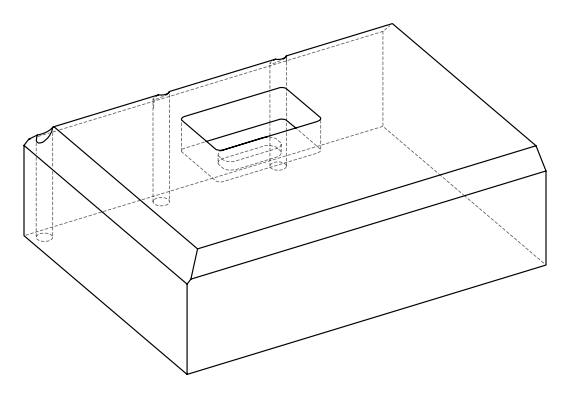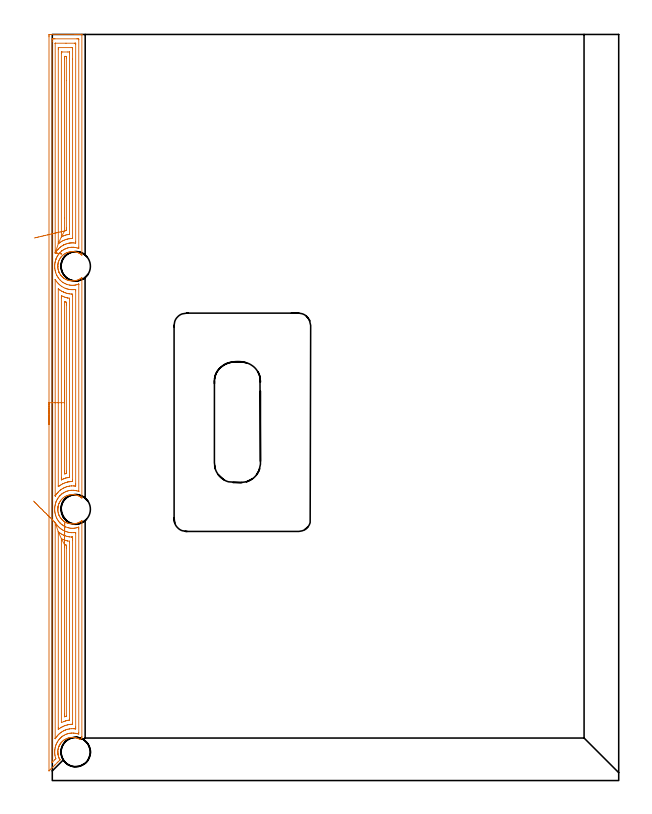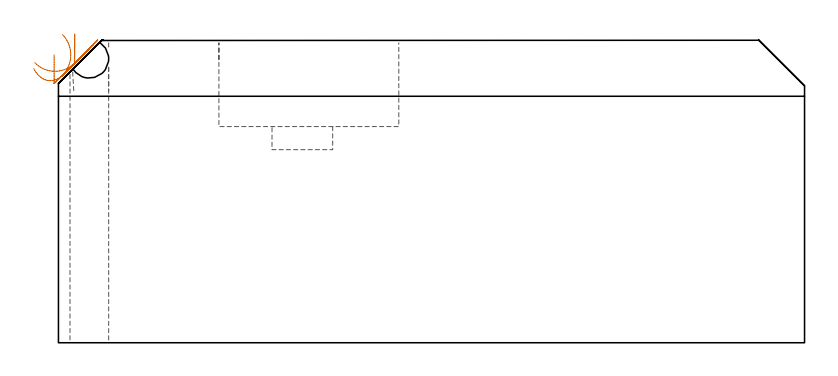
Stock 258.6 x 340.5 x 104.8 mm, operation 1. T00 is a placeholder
(PLAN: 17 operations, 12 tool changes, 69.8 min)
(1 AREA_MILL | FG_CHAMFER_SURFACE | UGT0205_001 | 15.53 min | 38199 mm3)
(2 AREA_MILL_1 | FG_CHAMFER_SURFACE_1 | UGT0205_001 | 13.99 min | 47117 mm3)
(3 AREA_MILL_2 | FG_CHAMFER_SURFACE_2 | UGT0205_001 | 16.08 min | 40754 mm3)
(4 MILL_RECTANGULAR_POCKET | POCKET_RECTANGULAR_STRAIGHT | NXT0201_013 | Follow Part, ap 2.5, ae 75% | 20.2 min | 184763 mm3)
(5 MILL_RECTANGULAR_POCKET_1 | POCKET_RECTANGULAR_STRAIGHT_1 | UGT0201_133 | Follow Part, ap 3.75, ae 75% | 0.86 min | 8690 mm3)
(6 SPOT_DRILL | STEP1HOLE | NXT0321_9005460120000 | 0.03 min | 0 mm3)
(7 SPOT_DRILL_1 | STEP1HOLE_1 | NXT0321_9005460120000 | 0.03 min | 0 mm3)
(8 SPOT_DRILL_2 | STEP1HOLE_2 | NXT0321_9005460120000 | 0.03 min | 0 mm3)
(9 DRILL_BLIND_HOLE_INTO_CENTER | STEP1HOLE | NXT0301_059 | 0.06 min | 361 mm3)
(10 GUN_DRILL_THROUGH_HOLE | STEP1HOLE | UGT0307_005 | 0.51 min | 4933 mm3)
(11 DRILL_TO_ENLARGE_THROUGH_HOLE | STEP1HOLE | UGT0301_268 | 0.45 min | 8422 mm3)
(12 DRILL_BLIND_HOLE_INTO_CENTER_1 | STEP1HOLE_1 | NXT0301_059 | 0.06 min | 461 mm3)
(13 GUN_DRILL_THROUGH_HOLE_1 | STEP1HOLE_1 | UGT0307_005 | 0.51 min | 5000 mm3)
(14 DRILL_TO_ENLARGE_THROUGH_HOLE_1 | STEP1HOLE_1 | UGT0301_268 | 0.45 min | 8662 mm3)
(15 DRILL_BLIND_HOLE_INTO_CENTER_2 | STEP1HOLE_2 | NXT0301_059 | 0.06 min | 480 mm3)
(16 GUN_DRILL_THROUGH_HOLE_2 | STEP1HOLE_2 | UGT0307_005 | 0.51 min | 4995 mm3)
(17 DRILL_TO_ENLARGE_THROUGH_HOLE_2 | STEP1HOLE_2 | UGT0301_268 | 0.45 min | 8634 mm3)
(TOOL UGT0205_001 | Chamfer Mill 20 x 3 x 45 deg. | D20 FL50 Z2)
(TOOL NXT0201_013 | ENDMILL 10mm | D10 FL30 Z4)
(TOOL UGT0201_133 | Carbide End Mill 15.0 | D15 FL30 Z4)
(TOOL NXT0321_9005460120000 | NC Spot Drill, 142deg, 12mm, Carbide, Uncoated | D12 PA142 FL30 Z2)
(TOOL NXT0301_059 | Carbide Drill 8.8mm [860.1-0880-026A1-MM 2214] | D8.8 PA140 FL47 Z2)
(TOOL UGT0307_005 | Gun Drill 8.3 mm | D8.3 PA130 FL24 Z1)
(TOOL UGT0301_268 | Twist Drill 13.4 mm | D13.4 PA118 FL108 Z2)
(OP 1 AREA_MILL)
G17 G21 G94 G90
T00 M6
G54
G17 G0 G90 X-1.5 Y162.45 S1061 M3
G43 Z114.8 H0
Z99.8
G94 G1 Y162.488 Z98.928 F250.
Y162.602 Z98.064
Y162.791 Z97.212
Y163.053 Z96.38
Y163.387 Z95.574
Y163.79 Z94.8
Y164.258 Z94.064
Y164.79 Z93.372
Y165.379 Z92.729
Y166.022 Z92.14
Y166.714 Z91.608
Y167.45 Z91.14
Y168.224 Z90.737
Y169.03 Z90.403
Y169.862 Z90.141
Y170.714 Z89.952
Y171.578 Z89.838
Y172.45 Z89.8
Y339.449
X-1.499 Y339.887 Z89.801
X-1.495 Y340.337 Z89.803
X-1.492 Y340.49 Z89.806
X-1.051 Y340.495 Z90.247
X-0.445 Y340.5 Z90.852
X10.407 Z101.701
X10.959 Z102.256
X11.288 Z102.584
X11.84 Z103.137
X12.169 Z103.464
X13.165 Z104.464
X13.497 Y340.494 Z104.787
Y340.493 Z104.788
X13.5 Y340.333 Z104.8
X13.501 Y239.844 Z104.799
X13.498 Y239.84 Z104.797
X13.458 Y239.871 Z104.758
X13.27 Y240.021 Z104.57
X13.095 Y240.148 Z104.395
X12.761 Y240.368 Z104.061
X12.444 Y240.554 Z103.744
X12.122 Y240.726 Z103.422
X11.884 Y240.832 Z103.184
X11.448 Y241.001 Z102.748
X11.007 Y241.143 Z102.307
X10.57 Y241.249 Z101.87
X10.13 Y241.326 Z101.43
X9.692 Y241.373 Z100.992
X9.254 Y241.391 Z100.554
X8.815 Y241.381 Z100.115
X8.377 Y241.34 Z99.677
X7.937 Y241.27 Z99.237
X7.5 Y241.171 Z98.8
X7.059 Y241.039 Z98.359
X6.623 Y240.876 Z97.923
X6.279 Y240.726 Z97.579
X5.746 Y240.431 Z97.046
X5.316 Y240.146 Z96.616
X4.87 Y239.811 Z96.17
X4.431 Y239.389 Z95.73
X4.017 Y238.941 Z95.316
X3.994 Y238.912 Z95.292
X3.687 Y238.487 Z94.984
X3.409 Y238.049 Z94.706
X3.116 Y237.5 Z94.416
X2.975 Y237.156 Z94.27
X2.822 Y236.712 Z94.116
X2.769 Y236.529 Z94.068
X2.757 Y236.487 Z94.056
X2.705 Y236.299 Z94.003
X2.695 Y236.264 Z93.994
X2.669 Y236.139 Z93.968
X2.603 Y235.819 Z93.902
X2.547 Y235.406 Z93.846
X2.542 Y235.371 Z93.841
X2.539 Y235.318 Z93.838
X2.524 Y235.061 Z93.817
X2.514 Y234.925 Z93.809
X2.515 Y234.65 Z93.805
Y234.601 Z93.807
Y234.597
X2.517 Y234.513 Z93.805
Y234.479 Z93.806
X2.534 Y234.164 Z93.832
X2.542 Y234.032 Z93.841
X2.603 Y233.586 Z93.9
X2.647 Y233.37 Z93.946
X2.695 Y233.138 Z93.994
X2.817 Y232.694 Z94.115
X2.963 Y232.281 Z94.258
X3.033 Y232.102 Z94.333
X3.062 Y232.029 Z94.362
X3.117 Y231.895 Z94.415
X3.148 Y231.834 Z94.445
X3.164 Y231.801 Z94.461
X3.411 Y231.35 Z94.709
X3.65 Y230.96 Z94.949
X3.681 Y230.909 Z94.98
X3.833 Y230.697 Z95.132
X3.994 Y230.493 Z95.292
X4.125 Y230.346 Z95.421
X4.237 Y230.219 Z95.534
X4.388 Y230.048 Z95.686
X4.416 Y230.016 Z95.715
X4.639 Y229.799 Z95.938
X4.871 Y229.592 Z96.168
X5.119 Y229.397 Z96.415
X5.177 Y229.351 Z96.474
X5.446 Y229.155 Z96.746
X5.489 Y229.124 Z96.789
X5.746 Y228.965 Z97.046
X6.181 Y228.73 Z97.481
X6.623 Y228.525 Z97.923
X7.039 Y228.367 Z98.339
X7.46 Y228.231 Z98.76
X7.937 Y228.13 Z99.237
X8.377 Y228.06 Z99.677
X8.815 Y228.019 Z100.115
X9.254 Y228.009 Z100.554
X9.692 Y228.027 Z100.992
X10.13 Y228.074 Z101.43
X10.537 Y228.143 Z101.837
X10.94 Y228.231 Z102.24
X11.007 Y228.25 Z102.307
X11.448 Y228.399 Z102.748
X11.884 Y228.572 Z103.184
X12.327 Y228.786 Z103.627
X12.761 Y229.03 Z104.061
X12.911 Y229.124 Z104.211
X13.199 Y229.33 Z104.499
X13.271 Y229.383 Z104.571
X13.5 Y229.55 Z104.8
Y129.14
X13.502 Y128.95 Z104.797
X13.492 Y128.944 Z104.792
X13.214 Y129.164 Z104.514
X12.98 Y129.328 Z104.28
X12.761 Y129.469 Z104.061
X12.327 Y129.714 Z103.627
X11.884 Y129.934 Z103.184
X11.739 Y129.998 Z103.039
X11.592 Y130.056 Z102.892
X11.007 Y130.241 Z102.307
X10.57 Y130.349 Z101.87
X10.13 Y130.426 Z101.43
X9.692 Y130.473 Z100.992
X9.254 Y130.491 Z100.554
X8.815 Y130.481 Z100.115
X8.377 Y130.44 Z99.677
X7.937 Y130.37 Z99.237
X7.5 Y130.273 Z98.8
X7.152 Y130.172 Z98.452
X6.808 Y130.056 Z98.108
X6.623 Y129.979 Z97.923
X6.181 Y129.77 Z97.481
X5.746 Y129.531 Z97.046
X5.19 Y129.164 Z96.49
X4.87 Y128.905 Z96.169
X4.678 Y128.728 Z95.977
X4.536 Y128.597 Z95.835
X4.217 Y128.271 Z95.516
X3.993 Y128.008 Z95.293
X3.761 Y127.699 Z95.06
X3.729 Y127.651 Z95.027
X3.65 Y127.533 Z94.945
X3.544 Y127.379 Z94.842
X3.322 Y126.996 Z94.619
X3.277 Y126.907 Z94.572
X3.117 Y126.604 Z94.416
X3.066 Y126.486 Z94.366
X3.056 Y126.461 Z94.356
X2.898 Y126.043 Z94.196
X2.754 Y125.594 Z94.051
X2.748 Y125.568 Z94.045
X2.647 Y125.149 Z93.946
X2.605 Y124.907 Z93.905
X2.588 Y124.795 Z93.884
X2.573 Y124.701 Z93.867
X2.548 Y124.492 Z93.846
X2.524 Y124.269 Z93.82
X2.523 Y124.256 Z93.819
X2.511 Y124.086 Z93.809
X2.508 Y124.032 Z93.806
X2.504 Y123.833 Z93.799
X2.502 Y123.77 Z93.802
X2.506 Y123.639 Z93.804
X2.507 Y123.585 Z93.807
X2.52 Y123.362 Z93.818
X2.526 Y123.314 Z93.823
X2.569 Y122.916 Z93.866
X2.646 Y122.469 Z93.939
X2.72 Y122.142 Z94.02
X2.749 Y122.024 Z94.048
X2.757 Y121.996 Z94.056
X2.891 Y121.575 Z94.19
X3.014 Y121.249 Z94.314
X3.059 Y121.131 Z94.358
X3.117 Y120.996 Z94.416
X3.295 Y120.656 Z94.591
X3.317 Y120.613 Z94.613
X3.533 Y120.239 Z94.83
X3.65 Y120.067 Z94.946
X3.755 Y119.91 Z95.054
X3.993 Y119.592 Z95.292
X4.155 Y119.4 Z95.455
X4.201 Y119.346 Z95.501
X4.527 Y119.011 Z95.827
X4.678 Y118.872 Z95.978
X4.87 Y118.694 Z96.17
X5.119 Y118.491 Z96.418
X5.164 Y118.454 Z96.464
X5.452 Y118.252 Z96.752
X5.746 Y118.066 Z97.046
X6.181 Y117.83 Z97.481
X6.623 Y117.62 Z97.923
X6.76 Y117.561 Z98.06
X7.128 Y117.436 Z98.428
X7.5 Y117.328 Z98.8
X7.937 Y117.23 Z99.237
X8.377 Y117.16 Z99.677
X8.815 Y117.119 Z100.115
X9.254 Y117.109 Z100.554
X9.692 Y117.127 Z100.992
X10.13 Y117.174 Z101.43
X10.57 Y117.251 Z101.87
X11.007 Y117.359 Z102.307
X11.639 Y117.561 Z102.939
X11.884 Y117.668 Z103.184
X12.327 Y117.886 Z103.627
X12.761 Y118.131 Z104.061
X12.98 Y118.272 Z104.28
X13.238 Y118.454 Z104.538
X13.492 Y118.654 Z104.791
X13.493 Y118.65 Z104.792
X13.5 Y118.424 Z104.8
Y20.12
X13.501 Y19.412 Z104.799
X13.492 Y19.391 Z104.79
X12.856 Y18.756 Z104.154
X12.771 Y18.681 Z104.067
X12.73 Y18.692 Z104.029
X12.61 Y18.759 Z103.91
X12.327 Y18.915 Z103.627
X11.884 Y19.13 Z103.184
X11.553 Y19.266 Z102.853
X11.219 Y19.386 Z102.519
X11.007 Y19.447 Z102.307
X10.57 Y19.549 Z101.87
X10.13 Y19.626 Z101.43
X9.692 Y19.673 Z100.992
X9.254 Y19.691 Z100.554
X8.815 Y19.681 Z100.115
X8.377 Y19.64 Z99.677
X7.937 Y19.57 Z99.237
X7.5 Y19.473 Z98.8
X7.182 Y19.386 Z98.482
X6.623 Y19.173 Z97.923
X6.181 Y18.97 Z97.481
X5.746 Y18.732 Z97.046
X5.372 Y18.494 Z96.671
X5.261 Y18.408 Z96.561
X5.132 Y18.306 Z96.426
X5.119 Y18.297 Z96.416
X4.87 Y18.104 Z96.169
X4.596 Y17.861 Z95.895
X4.334 Y17.601 Z95.634
X3.994 Y17.203 Z95.292
X3.944 Y17.133 Z95.239
X3.821 Y16.969 Z95.121
X3.785 Y16.92 Z95.084
X3.65 Y16.734 Z94.947
X3.631 Y16.709 Z94.928
X3.579 Y16.622 Z94.875
X3.364 Y16.267 Z94.661
X3.121 Y15.816 Z94.421
X3.088 Y15.729 Z94.385
X3.062 Y15.666 Z94.36
X2.943 Y15.368 Z94.242
X2.791 Y14.924 Z94.091
X2.675 Y14.479 Z93.973
X2.66 Y14.39 Z93.954
X2.59 Y14.031 Z93.887
X2.536 Y13.585 Z93.832
X2.522 Y13.292 Z93.813
X2.511 Y13.139 Z93.807
Y13.129 Z93.808
X2.514 Y13.05 Z93.805
X2.516 Y12.784 Z93.81
Y12.758 Z93.812
X2.517 Y12.692 Z93.813
X2.526 Y12.589 Z93.819
X2.548 Y12.307 Z93.842
X2.553 Y12.246 Z93.848
X2.567 Y12.157 Z93.86
X2.58 Y12.059 Z93.877
X2.59 Y11.988 Z93.889
X2.618 Y11.799 Z93.917
X2.716 Y11.354 Z94.013
X2.847 Y10.905 Z94.144
X2.879 Y10.818 Z94.175
X3.005 Y10.461 Z94.305
X3.075 Y10.296 Z94.374
X3.117 Y10.197 Z94.415
X3.256 Y9.925 Z94.551
X3.278 Y9.879 Z94.575
X3.297 Y9.843 Z94.596
X3.447 Y9.569 Z94.747
X3.501 Y9.478 Z94.8
X3.512 Y9.454 Z94.811
X3.522 Y9.433 Z94.818
X3.361 Y9.261 Z94.661
X2.686 Y8.585 Z93.984
X2.239 Y8.139 Z93.538
X1.21 Y7.11 Z92.509
X1.006 Y6.905 Z92.303
X0.9 Y6.799 Z92.198
X0.352 Y6.251 Z91.651
X0.125 Y6.023 Z91.421
X0.007 Y5.906 Z91.305
X-0.507 Y5.393 Z90.792
X-0.757 Y5.141 Z90.54
X-0.885 Y5.013 Z90.412
X-1.334 Y4.567 Z89.965
X-1.491 Y4.418 Z89.808
X-1.499 Y4.413 Z89.8
X-1.5 Y172.45
X-0.086 Z91.214
Y337.208
X-0.084 Y338.015 Z91.216
X-0.082 Y338.101 Z91.218
X-0.069 Y338.49 Z91.231
X0.321 Y338.497 Z91.621
X0.712 Y338.499 Z92.012
X1.2 Y338.5 Z92.5
X11.288 Y338.499 Z102.588
X11.779 Y338.497 Z103.079
X11.987 Y338.49 Z103.287
X12.079 Y338.467 Z103.379
X12.084 Y338.187 Z103.384
X12.085 Y338.101 Z103.385
Y243.443
X12.081 Y243.039 Z103.381
X12.079 Y242.85 Z103.379
X11.781 Y242.944 Z103.081
X11.288 Y243.093 Z102.588
X10.593 Y243.255 Z101.893
X10.407 Y243.283 Z101.707
X10.014 Y243.334 Z101.314
X9.592 Y243.375 Z100.892
X9.525 Y243.377 Z100.825
X9.112 Y243.378 Z100.412
X8.714 Y243.372 Z100.014
X8.644 Y243.366 Z99.944
X8.258 Y243.323 Z99.558
X7.928 Y243.276 Z99.228
X7.763 Y243.245 Z99.063
X7.204 Y243.117 Z98.504
X6.881 Y243.02 Z98.181
X6.246 Y242.8 Z97.546
X6. Y242.694 Z97.3
X5.902 Y242.65 Z97.202
X5.699 Y242.55 Z96.999
X5.328 Y242.338 Z96.628
X5.119 Y242.213 Z96.419
X4.787 Y241.993 Z96.087
X4.313 Y241.657 Z95.613
X4.27 Y241.625 Z95.57
X4.258 Y241.615 Z95.558
X4.237 Y241.597 Z95.537
X3.809 Y241.198 Z95.109
X3.375 Y240.764 Z94.675
X3.356 Y240.743 Z94.656
X3.082 Y240.429 Z94.382
X2.962 Y240.27 Z94.262
X2.674 Y239.871 Z93.974
X2.475 Y239.559 Z93.775
X2.258 Y239.198 Z93.558
X2.139 Y238.978 Z93.439
X1.951 Y238.616 Z93.251
X1.724 Y238.085 Z93.024
X1.702 Y238.03 Z93.002
X1.688 Y237.99 Z92.988
X1.593 Y237.713 Z92.893
X1.472 Y237.315 Z92.772
X1.438 Y237.192 Z92.738
X1.353 Y236.868 Z92.653
X1.297 Y236.599 Z92.597
X1.237 Y236.299 Z92.537
X1.172 Y235.834 Z92.472
X1.131 Y235.406 Z92.431
X1.106 Y235.007 Z92.406
X1.104 Y234.513 Z92.404
X1.124 Y234.096 Z92.424
X1.164 Y233.62 Z92.464
X1.239 Y233.086 Z92.539
X1.313 Y232.727 Z92.613
X1.39 Y232.391 Z92.69
X1.517 Y231.912 Z92.817
X1.542 Y231.834 Z92.842
X1.593 Y231.685 Z92.893
X1.881 Y230.941 Z93.181
X1.958 Y230.765 Z93.258
X2.163 Y230.364 Z93.463
X2.345 Y230.048 Z93.645
X2.475 Y229.834 Z93.775
X2.74 Y229.426 Z94.04
X2.94 Y229.155 Z94.24
X3.356 Y228.666 Z94.656
X3.545 Y228.453 Z94.845
X3.735 Y228.262 Z95.035
X4.237 Y227.812 Z95.537
X4.824 Y227.369 Z96.124
X5.119 Y227.181 Z96.419
X5.548 Y226.935 Z96.848
X6. Y226.72 Z97.3
X6.571 Y226.476 Z97.871
X6.881 Y226.371 Z98.181
X7.033 Y226.322 Z98.333
X7.763 Y226.155 Z99.063
X8.14 Y226.094 Z99.44
X8.644 Y226.041 Z99.944
X9.092 Y226.022 Z100.392
X9.525 Y226.029 Z100.825
X9.938 Y226.058 Z101.238
X10.407 Y226.117 Z101.707
X10.711 Y226.168 Z102.011
X11.288 Y226.3 Z102.588
X11.422 Y226.34 Z102.722
X11.837 Y226.476 Z103.137
X11.934 Y226.514 Z103.234
X12.078 Y226.569 Z103.378
X12.08 Y226.567 Z103.38
X12.082 Y226.565 Z103.382
X12.084 Y226.476 Z103.384
X12.085 Y226.38 Z103.385
Y132.105
X12.084 Y132.004 Z103.384
X12.082 Y131.955 Z103.382
X12.08 Y131.952 Z103.38
X12.071 Y131.951 Z103.371
X12.03 Y131.96 Z103.33
X11.288 Y132.191 Z102.588
X10.8 Y132.313 Z102.1
X10.407 Y132.383 Z101.707
X9.774 Y132.46 Z101.074
X9.525 Y132.471 Z100.825
X8.88 Y132.473 Z100.18
X8.644 Y132.459 Z99.944
X8.075 Y132.395 Z99.375
X7.763 Y132.345 Z99.063
X7.336 Y132.251 Z98.636
X6.881 Y132.125 Z98.181
X6.653 Y132.05 Z97.953
X6.055 Y131.819 Z97.355
X6.017 Y131.801 Z97.317
X6. Y131.792 Z97.3
X5.437 Y131.496 Z96.737
X5.119 Y131.313 Z96.419
X4.885 Y131.162 Z96.185
X4.531 Y130.926 Z95.831
X4.366 Y130.795 Z95.666
X4.237 Y130.687 Z95.537
X3.891 Y130.379 Z95.191
X3.529 Y130.033 Z94.829
X3.444 Y129.944 Z94.744
X3.356 Y129.847 Z94.656
X3.035 Y129.465 Z94.335
X2.789 Y129.14 Z94.089
X2.659 Y128.953 Z93.959
X2.475 Y128.675 Z93.775
X2.316 Y128.407 Z93.616
X2.225 Y128.247 Z93.525
X2.006 Y127.828 Z93.306
X1.913 Y127.636 Z93.213
X1.793 Y127.354 Z93.093
X1.759 Y127.27 Z93.059
X1.736 Y127.209 Z93.036
X1.593 Y126.812 Z92.893
X1.509 Y126.546 Z92.809
X1.485 Y126.461 Z92.785
X1.326 Y125.839 Z92.626
X1.27 Y125.568 Z92.57
X1.189 Y125.085 Z92.489
X1.143 Y124.675 Z92.443
X1.109 Y124.272 Z92.409
X1.094 Y123.782 Z92.394
X1.106 Y123.382 Z92.406
X1.147 Y122.889 Z92.447
X1.21 Y122.384 Z92.51
X1.276 Y121.996 Z92.576
X1.451 Y121.247 Z92.751
X1.494 Y121.103 Z92.794
X1.593 Y120.793 Z92.893
X1.811 Y120.21 Z93.111
X1.98 Y119.818 Z93.28
X2.247 Y119.317 Z93.547
X2.475 Y118.924 Z93.775
X2.817 Y118.424 Z94.117
X3.049 Y118.115 Z94.349
X3.356 Y117.754 Z94.656
X3.462 Y117.638 Z94.762
X3.566 Y117.531 Z94.866
X3.91 Y117.204 Z95.21
X4.237 Y116.913 Z95.537
X4.387 Y116.789 Z95.687
X4.582 Y116.638 Z95.882
X5.119 Y116.282 Z96.419
X5.883 Y115.863 Z97.183
X6. Y115.807 Z97.3
X6.135 Y115.745 Z97.435
X6.881 Y115.476 Z98.181
X7.255 Y115.366 Z98.555
X7.763 Y115.255 Z99.063
X8.33 Y115.17 Z99.63
X8.644 Y115.141 Z99.944
X9.262 Y115.119 Z100.562
X9.525 Y115.129 Z100.825
X10.088 Y115.174 Z101.388
X10.407 Y115.217 Z101.707
X10.847 Y115.299 Z102.147
X11.288 Y115.409 Z102.588
X11.545 Y115.484 Z102.845
X12.008 Y115.628 Z103.308
X12.064 Y115.643 Z103.364
X12.079 Z103.379
X12.086 Y114.852 Z103.386
X12.085 Y21.98 Z103.385
X12.079 Y21.179 Z103.379
X11.288 Y21.397 Z102.588
X10.885 Y21.495 Z102.185
X10.407 Y21.583 Z101.707
X9.849 Y21.652 Z101.149
X9.525 Y21.671 Z100.825
X8.946 Y21.674 Z100.246
X8.644 Y21.659 Z99.944
X8.134 Y21.604 Z99.434
X7.763 Y21.545 Z99.063
X7.391 Y21.464 Z98.691
X6.881 Y21.33 Z98.181
X6.703 Y21.268 Z98.003
X6.218 Y21.087 Z97.518
X6.068 Y21.019 Z97.368
X6. Y20.986 Z97.3
X5.48 Y20.72 Z96.78
X5.119 Y20.515 Z96.419
X4.924 Y20.391 Z96.224
X4.631 Y20.194 Z95.931
X4.408 Y20.021 Z95.708
X4.237 Y19.883 Z95.537
X3.926 Y19.616 Z95.226
X3.592 Y19.301 Z94.892
X3.476 Y19.18 Z94.776
X3.356 Y19.045 Z94.656
X3.065 Y18.7 Z94.365
X2.845 Y18.408 Z94.145
X2.689 Y18.191 Z93.989
X2.475 Y17.865 Z93.775
X2.343 Y17.649 Z93.643
X2.265 Y17.515 Z93.565
X2.029 Y17.074 Z93.329
X1.937 Y16.892 Z93.237
X1.822 Y16.622 Z93.122
X1.783 Y16.526 Z93.083
X1.756 Y16.457 Z93.056
X1.593 Y16.011 Z92.893
X1.524 Y15.8 Z92.824
X1.503 Y15.729 Z92.803
X1.337 Y15.096 Z92.637
X1.285 Y14.836 Z92.585
X1.198 Y14.344 Z92.498
X1.15 Y13.943 Z92.45
X1.119 Y13.53 Z92.419
X1.102 Y13.05 Z92.402
X1.108 Y12.649 Z92.408
X1.141 Y12.157 Z92.441
X1.199 Y11.664 Z92.499
X1.262 Y11.264 Z92.562
X1.428 Y10.538 Z92.728
X1.474 Y10.371 Z92.774
X1.501 Y10.277 Z92.801
X1.593 Y9.973 Z92.893
X1.594 Y9.956 Z92.894
X1.593 Y9.951 Z92.893
X1.128 Y9.478 Z92.428
X0.031 Y8.382 Z91.331
X-0.056 Y8.299 Z91.244
X-0.073 Y8.286 Z91.227
X-0.079 Y8.283 Z91.221
X-0.08 Y8.317 Z91.22
X-0.085 Y8.5 Z91.215
X-0.086 Y172.45 Z91.214
X1.328 Z92.628
X1.329 Y228.53 Z92.629
X1.331 Y228.573 Z92.631
X1.335 Y228.609 Z92.635
X1.336 Y228.612 Z92.636
X1.371 Y228.562 Z92.671
X1.431 Y228.472 Z92.731
X1.593 Y228.224 Z92.893
X1.947 Y227.73 Z93.247
X2.244 Y227.369 Z93.544
X2.475 Y227.101 Z93.775
X2.77 Y226.779 Z94.07
X3.084 Y226.476 Z94.384
X3.356 Y226.235 Z94.656
X3.708 Y225.945 Z95.008
X4.176 Y225.583 Z95.476
X4.237 Y225.542 Z95.537
X4.352 Y225.467 Z95.652
X5.119 Y225.035 Z96.419
X5.847 Y224.69 Z97.147
X6. Y224.627 Z97.3
X6.105 Y224.584 Z97.405
X6.579 Y224.423 Z97.879
X6.881 Y224.335 Z98.181
X7.343 Y224.223 Z98.643
X7.763 Y224.142 Z99.063
X8.384 Y224.06 Z99.684
X8.644 Y224.04 Z99.944
X9.302 Y224.024 Z100.602
X9.525 Y224.029 Z100.825
X10.135 Y224.073 Z101.435
X10.66 Y224.126 Z101.96
X10.664 Y224.065 Z101.964
X10.668 Y223.797 Z101.968
X10.671 Y223.53 Z101.971
Y135.391
Y135.123
X10.666 Y134.498 Z101.966
X10.664 Y134.374 Z101.964
X10.515 Y134.388 Z101.815
X10.319 Y134.409 Z101.619
X9.945 Y134.445 Z101.245
X9.525 Y134.471 Z100.825
X8.671 Z99.971
X8.644 Y134.469 Z99.944
X7.879 Y134.38 Z99.179
X7.763 Y134.36 Z99.063
X7.143 Y134.232 Z98.443
X6.881 Y134.163 Z98.181
X6.454 Y134.038 Z97.754
X6. Y133.867 Z97.3
X5.814 Y133.793 Z97.114
X5.389 Y133.605 Z96.689
X5.119 Y133.46 Z96.419
X4.64 Y133.197 Z95.94
X4.237 Y132.943 Z95.537
X4.099 Y132.852 Z95.399
X3.895 Y132.712 Z95.195
X3.594 Y132.47 Z94.894
X3.356 Y132.265 Z94.656
X2.873 Y131.819 Z94.173
X2.673 Y131.618 Z93.973
X2.475 Y131.41 Z93.775
X2.253 Y131.15 Z93.553
X2.068 Y130.926 Z93.368
X1.863 Y130.652 Z93.163
X1.593 Y130.276 Z92.893
X1.495 Y130.132 Z92.795
X1.429 Y130.033 Z92.729
X1.351 Y129.909 Z92.651
X1.335 Y129.887 Z92.635
X1.333 Y129.886 Z92.633
X1.332 Y129.888 Z92.632
X1.33 Y129.935 Z92.63
X1.329 Y130.033 Z92.629
X1.328 Y130.099 Z92.628
Y172.45
X2.743 Z94.043
Y224.263
X2.745 Y224.341 Z94.045
X2.747 Y224.378 Z94.047
X2.748 Y224.388 Z94.048
X2.776 Y224.385 Z94.076
X3.356 Y223.941 Z94.656
X3.55 Y223.797 Z94.85
X4.237 Y223.383 Z95.537
X4.533 Y223.213 Z95.833
X5.088 Y222.935 Z96.388
X5.119 Y222.921 Z96.419
X5.155 Y222.904 Z96.455
X5.749 Y222.657 Z97.049
X6. Y222.567 Z97.3
X6.495 Y222.403 Z97.795
X6.881 Y222.308 Z98.181
X7.629 Y222.147 Z98.929
X7.763 Y222.129 Z99.063
X8.624 Y222.031 Z99.924
X8.644 Y222.03 Z99.944
X9.25 Y222.011 Z100.55
X9.255 Y221.392 Z100.555
X9.256 Y221.118 Z100.556
X9.257 Y137.449 Z100.557
X9.255 Y137.177 Z100.555
X9.251 Y136.562 Z100.551
X9.241 Y136.488 Z100.541
X8.644 Y136.462 Z99.944
X8.478 Y136.452 Z99.778
X7.763 Y136.374 Z99.063
X7.683 Y136.364 Z98.983
X7.248 Y136.284 Z98.548
X6.944 Y136.22 Z98.244
X6.881 Y136.203 Z98.181
X6.257 Y136.023 Z97.557
X6. Y135.937 Z97.3
X5.608 Y135.788 Z96.908
X5.119 Y135.58 Z96.419
X4.99 Y135.521 Z96.29
X4.721 Y135.391 Z96.021
X4.237 Y135.121 Z95.537
X3.852 Y134.888 Z95.152
X3.356 Y134.569 Z94.656
X3.313 Y134.541 Z94.613
X3.251 Y134.498 Z94.551
X2.809 Y134.159 Z94.109
X2.749 Y134.133 Z94.049
X2.747 Y134.222 Z94.047
X2.744 Y134.498 Z94.044
X2.743 Y134.659 Z94.043
Y172.45
X4.157 Z95.457
Y220.307
X4.161 Y221.118 Z95.461
X4.163 Y221.193 Z95.463
X4.17 Y221.254 Z95.47
X4.237 Y221.225 Z95.537
X4.476 Y221.118 Z95.776
X5.119 Y220.838 Z96.419
X5.581 Y220.649 Z96.881
X6. Y220.515 Z97.3
X6.356 Y220.409 Z97.656
X6.817 Y220.29 Z98.117
X6.881 Y220.276 Z98.181
X7.126 Y220.225 Z98.426
X7.763 Y220.117 Z99.063
X7.81 Y220.107 Z99.11
X7.828 Y220.102 Z99.128
X7.836 Y219.984 Z99.136
X7.841 Y219.658 Z99.141
X7.843 Y219.495 Z99.143
Y138.881
X7.841 Y138.8 Z99.141
X7.836 Y138.637 Z99.136
X7.826 Y138.402 Z99.126
X7.763 Y138.39 Z99.063
X7.493 Y138.342 Z98.793
X6.881 Y138.225 Z98.181
X6.754 Y138.198 Z98.054
X6.25 Y138.07 Z97.55
X6.056 Y138.013 Z97.356
X6. Y137.995 Z97.3
X5.403 Y137.781 Z96.703
X5.119 Y137.668 Z96.419
X4.779 Y137.52 Z96.079
X4.237 Y137.276 Z95.537
X4.168 Y137.247 Z95.468
X4.161 Y137.253 Z95.461
X4.159 Y137.256 Z95.459
X4.157 Y138.07 Z95.457
Y138.151
Y172.45
X5.571 Z96.871
Y218.439
X5.573 Y218.548 Z96.873
X5.574 Y218.573 Z96.874
X5.575 Y218.577 Z96.875
X5.74 Y218.534 Z97.04
X5.898 Y218.49 Z97.198
X5.97 Y218.469 Z97.27
X6.071 Y218.439 Z97.371
X6.422 Y218.323 Z97.722
X6.425 Y218.222 Z97.725
X6.428 Y218.006 Z97.728
X6.429 Y217.546 Z97.729
Y217.088
Y141.207
X6.428 Y140.749 Z97.728
X6.425 Y140.318 Z97.725
X6.422 Y140.177 Z97.722
X6.308 Y140.131 Z97.608
X6. Y140.04 Z97.3
X5.858 Y139.999 Z97.158
X5.598 Y139.929 Z96.898
X5.578 Y140.076 Z96.878
X5.574 Y140.287 Z96.874
X5.572 Y140.749 Z96.872
X5.571 Y141.183 Z96.871
Y172.45
Y173.322 Z96.909
Y174.186 Z97.023
Y175.038 Z97.212
Y175.87 Z97.474
Y176.676 Z97.808
Y177.45 Z98.211
Y178.186 Z98.68
Y178.878 Z99.211
Y179.521 Z99.8
Y180.11 Z100.443
Y180.642 Z101.135
Y181.11 Z101.871
Y181.513 Z102.645
Y181.847 Z103.451
Y182.109 Z104.283
Y182.298 Z105.135
Y182.412 Z106.
Y182.45 Z106.871
G0 Z114.8
X-8.563 Y127.523
Z95.
G1 X-8.183 Y127.146 Z94.312
X-7.761 Y126.728 Z93.672
X-7.302 Y126.272 Z93.087
X-6.808 Y125.782 Z92.56
X-6.284 Y125.262 Z92.096
X-5.733 Y124.715 Z91.699
X-5.159 Y124.146 Z91.37
X-4.568 Y123.559 Z91.113
X-3.962 Y122.958 Z90.93
X-3.348 Y122.348 Z90.821
X-2.729 Y121.734 Z90.789
X-2.111 Y121.12 Z90.832
X-1.497 Y120.512 Z90.952
X-0.893 Y119.913 Z91.146
X-0.304 Y119.328 Z91.414
X0.266 Y118.762 Z91.753
X0.814 Y118.218 Z92.161
X1.334 Y117.702 Z92.634
X1.341 Y117.695 Z92.641
X1.593 Y117.332 Z92.893
X2.096 Y116.638 Z93.396
X2.475 Y116.19 Z93.775
X2.915 Y115.745 Z94.215
X3.356 Y115.334 Z94.656
X3.611 Y115.115 Z94.911
X3.948 Y114.852 Z95.248
X4.237 Y114.659 Z95.537
X4.748 Y114.334 Z96.048
X5.119 Y114.136 Z96.419
X5.459 Y113.959 Z96.759
X6. Y113.735 Z97.3
X6.356 Y113.598 Z97.656
X6.881 Y113.435 Z98.181
X7.558 Y113.274 Z98.858
X7.763 Y113.243 Z99.063
X8.574 Y113.136 Z99.874
X8.644 Y113.132 Z99.944
X8.707 Y113.13 Z100.007
X9.525 Y113.129 Z100.825
X10.287 Y113.187 Z101.587
X10.407 Y113.2 Z101.707
X10.557 Y113.218 Z101.857
X10.624 Y113.222 Z101.924
X10.665 Y113.223 Z101.965
X10.666 Y113.199 Z101.966
X10.669 Y113.066 Z101.969
X10.671 Y112.798 Z101.971
Y24.391
X10.669 Y23.766 Z101.969
X10.667 Y23.632 Z101.967
X10.664 Y23.576 Z101.964
X10.592 Y23.578 Z101.892
X10.407 Y23.597 Z101.707
X10.024 Y23.637 Z101.324
X9.616 Y23.674 Z100.916
X9.525 Y23.675 Z100.825
X8.738 Y23.671 Z100.038
X8.644 Y23.663 Z99.944
X7.939 Y23.587 Z99.239
X7.763 Y23.558 Z99.063
X7.198 Y23.445 Z98.498
X6.881 Y23.364 Z98.181
X6.502 Y23.257 Z97.802
X6. Y23.071 Z97.3
X5.859 Y23.016 Z97.159
X5.529 Y22.873 Z96.829
X5.254 Y22.735 Z96.554
X5.119 Y22.663 Z96.419
X4.682 Y22.423 Z95.982
X4.237 Y22.143 Z95.537
X3.997 Y21.98 Z95.297
X3.635 Y21.697 Z94.935
X3.356 Y21.467 Z94.656
X3.154 Y21.292 Z94.454
X2.934 Y21.087 Z94.234
X2.703 Y20.856 Z94.003
X2.475 Y20.606 Z93.775
X2.285 Y20.387 Z93.585
X2.125 Y20.194 Z93.425
X1.896 Y19.887 Z93.196
X1.593 Y19.468 Z92.893
X1.526 Y19.369 Z92.826
X1.481 Y19.301 Z92.781
X1.423 Y19.213 Z92.723
X1.398 Y19.174 Z92.698
X1.349 Y19.104 Z92.649
X1.335 Y19.086 Z92.635
X1.333 Y19.108 Z92.633
X1.331 Y19.167 Z92.631
X1.329 Y19.301 Z92.629
Y19.399
Y117.611
X1.33 Y117.646 Z92.63
X1.333 Y117.691 Z92.633
X1.334 Y117.702 Z92.634
X2.748 Y113.492 Z94.048
X2.755 Y113.489 Z94.055
X3.301 Y113.066 Z94.601
X3.356 Y113.027 Z94.656
X3.471 Y112.95 Z94.771
X4.237 Y112.477 Z95.537
X4.795 Y112.173 Z96.095
X5.119 Y112.021 Z96.419
X5.389 Y111.899 Z96.689
X6. Y111.667 Z97.3
X6.725 Y111.439 Z98.025
X6.881 Y111.4 Z98.181
X7.396 Y111.28 Z98.696
X7.763 Y111.228 Z99.063
X7.821 Y111.22 Z99.121
X8.644 Y111.14 Z99.944
X8.792 Y111.13 Z100.092
X9.061 Y111.121 Z100.361
X9.191 Y111.116 Z100.491
X9.249 Y111.112 Z100.549
X9.251 Y111.071 Z100.551
X9.256 Y110.66 Z100.556
X9.257 Y110.387 Z100.557
Y109.765
Y26.445
X9.255 Y25.826 Z100.555
X9.253 Y25.735 Z100.553
X9.251 Y25.69 Z100.551
X9.211 Y25.687 Z100.511
X9.023 Y25.679 Z100.323
X8.644 Y25.665 Z99.944
X8.538 Y25.66 Z99.838
X7.763 Y25.579 Z99.063
X7.739 Y25.576 Z99.039
X7.587 Y25.552 Z98.887
X7.001 Y25.43 Z98.301
X6.881 Y25.4 Z98.181
X6.307 Y25.241 Z97.607
X6. Y25.138 Z97.3
X5.656 Y25.007 Z96.956
X5.119 Y24.783 Z96.419
X5.033 Y24.745 Z96.333
X4.855 Y24.659 Z96.155
X4.451 Y24.443 Z95.751
X4.237 Y24.323 Z95.537
X3.893 Y24.115 Z95.193
X3.356 Y23.77 Z94.656
X3.35 Y23.766 Z94.65
X2.855 Y23.38 Z94.155
X2.816 Y23.351 Z94.116
X2.774 Y23.322 Z94.074
X2.75 Y23.306 Z94.05
X2.748 Y23.341 Z94.048
X2.745 Y23.493 Z94.045
X2.743 Y23.766 Z94.043
Y24.24
Y113.406
X2.744 Y113.463 Z94.044
X2.746 Y113.49 Z94.046
X2.748 Y113.492 Z94.048
X4.164 Y110.352 Z95.464
X4.183 Y110.347 Z95.483
X4.237 Y110.324 Z95.537
X4.352 Y110.271 Z95.652
X5.119 Y109.937 Z96.419
X5.83 Y109.666 Z97.13
X6. Y109.612 Z97.3
X6.385 Y109.494 Z97.685
X6.881 Y109.375 Z98.181
X7.032 Y109.341 Z98.332
X7.763 Y109.221 Z99.063
X7.803 Y109.213 Z99.103
X7.824 Y109.207 Z99.124
X7.831 Y109.204 Z99.131
X7.836 Y109.17 Z99.136
X7.841 Y108.845 Z99.141
X7.843 Y108.682 Z99.143
X7.842 Y28.068 Z99.142
X7.84 Y27.905 Z99.14
X7.834 Y27.604 Z99.134
X7.763 Y27.591 Z99.063
X7.55 Y27.553 Z98.85
X6.881 Y27.429 Z98.181
X6.807 Y27.413 Z98.107
X6.495 Y27.338 Z97.795
X6.107 Y27.23 Z97.407
X6. Y27.195 Z97.3
X5.452 Y27. Z96.752
X5.119 Y26.867 Z96.419
X4.287 Y26.495 Z95.587
X4.189 Y26.445 Z95.489
X4.173 Y26.442 Z95.473
X4.165 Y26.443 Z95.465
X4.162 Y26.445 Z95.462
X4.159 Y26.463 Z95.459
X4.158 Y26.526 Z95.458
X4.157 Y109.657 Z95.457
X4.164 Y110.352 Z95.464
X5.578 Y107.672 Z96.878
X6. Y107.561 Z97.3
X6.197 Y107.509 Z97.497
X6.417 Y107.445 Z97.717
X6.422 Y107.28 Z97.722
X6.426 Y106.815 Z97.726
X6.428 Y106.381 Z97.728
X6.429 Y105.922 Z97.729
X6.428 Y29.583 Z97.728
X6.427 Y29.438 Z97.727
X6.424 Y29.386 Z97.724
X6.422 Y29.363 Z97.722
X6.41 Y29.357 Z97.71
X6.338 Y29.334 Z97.638
X5.911 Y29.215 Z97.211
X5.6 Y29.124 Z96.9
X5.588 Z96.888
X5.578 Z96.878
X5.577 Y29.152 Z96.877
X5.573 Y29.557 Z96.873
X5.571 Y30.017 Z96.871
Y30.452
Y106.356
X5.572 Y106.815 Z96.872
X5.574 Y107.246 Z96.874
X5.578 Y107.672 Z96.878
X5.587 Y108.543 Z96.925
X5.595 Y109.407 Z97.047
X5.603 Y110.256 Z97.244
X5.611 Y111.086 Z97.514
X5.619 Y111.889 Z97.856
X5.626 Y112.658 Z98.266
X5.633 Y113.39 Z98.742
X5.64 Y114.077 Z99.279
X5.646 Y114.714 Z99.875
X5.652 Y115.297 Z100.524
X5.657 Y115.821 Z101.221
X5.661 Y116.283 Z101.961
X5.665 Y116.678 Z102.739
X5.668 Y117.004 Z103.548
X5.67 Y117.259 Z104.383
X5.672 Y117.439 Z105.236
X5.673 Y117.545 Z106.102
Y117.575 Z106.974
G0 Z114.8
X1.388 Y240.757
Z106.774
G1 X1.97 Y240.683 Z106.128
X2.495 Y240.616 Z105.434
X2.957 Y240.557 Z104.697
X3.353 Y240.507 Z103.921
X3.681 Y240.465 Z103.114
X3.938 Y240.432 Z102.281
X4.122 Y240.409 Z101.428
X4.231 Y240.395 Z100.563
X4.266 Y240.391 Z99.691
X4.224 Y240.396 Z98.82
X4.108 Y240.411 Z97.955
X3.917 Y240.435 Z97.104
X3.654 Y240.468 Z96.273
X3.319 Y240.511 Z95.469
X2.917 Y240.562 Z94.697
X2.449 Y240.622 Z93.963
X1.919 Y240.689 Z93.273
X1.332 Y240.764 Z92.632
X1.331 Z92.631
X1.33 Y240.769 Z92.63
X1.329 Y241.032 Z92.629
Y336.315
X1.33 Y336.449 Z92.63
X1.333 Y336.481 Z92.633
X1.334 Y336.49 Z92.634
X1.351 Y336.493 Z92.651
X1.412 Y336.499 Z92.712
X6.258 Y336.5 Z97.558
X10.224 Z101.524
X10.407 Y336.499 Z101.707
X10.589 Y336.496 Z101.889
X10.641 Y336.493 Z101.941
X10.665 Y336.489 Z101.965
X10.667 Y336.475 Z101.967
X10.67 Y336.404 Z101.97
X10.671 Y336.315 Z101.971
Y336.047
Y245.854
X10.67 Y245.585 Z101.97
X10.667 Y245.407 Z101.967
X10.664 Y245.274 Z101.964
X10.617 Y245.278 Z101.917
X10.327 Y245.309 Z101.627
X9.525 Y245.371 Z100.825
X9.379 Y245.377 Z100.679
X8.644 Y245.363 Z99.944
X8.518 Y245.357 Z99.818
X8.155 Y245.318 Z99.455
X7.763 Y245.267 Z99.063
X7.73 Y245.262 Z99.03
X7.539 Y245.229 Z98.839
X7.007 Y245.102 Z98.307
X6.881 Y245.065 Z98.181
X6.336 Y244.889 Z97.636
X6. Y244.769 Z97.3
X5.694 Y244.646 Z96.994
X5.455 Y244.542 Z96.755
X5.119 Y244.378 Z96.419
X5.092 Y244.364 Z96.392
X5.042 Y244.336 Z96.342
X4.535 Y244.035 Z95.835
X4.237 Y243.838 Z95.537
X4.006 Y243.677 Z95.306
X3.682 Y243.443 Z94.982
X3.501 Y243.297 Z94.801
X3.356 Y243.168 Z94.656
X3.035 Y242.871 Z94.335
X2.71 Y242.55 Z94.01
X2.594 Y242.43 Z93.894
X2.475 Y242.301 Z93.775
X2.174 Y241.962 Z93.474
X1.94 Y241.657 Z93.24
X1.794 Y241.454 Z93.094
X1.593 Y241.166 Z92.893
X1.332 Y240.764 Z92.632
X2.749 Y245.023 Z94.049
X2.748 Y245.061 Z94.048
X2.745 Y245.229 Z94.045
X2.743 Y245.429 Z94.043
Y245.851
Y333.636
X2.745 Y334.255 Z94.045
X2.749 Y334.464 Z94.049
X2.75 Y334.49 Z94.05
X2.77 Y334.493 Z94.07
X2.823 Y334.497 Z94.123
X2.93 Y334.499 Z94.23
X8.673 Y334.5 Z99.973
X9.074 Y334.49 Z100.374
X9.25 Y334.474 Z100.55
X9.252 Y334.373 Z100.552
X9.256 Y333.909 Z100.556
X9.257 Y329.258 Z100.557
Y247.598
X9.255 Y247.442 Z100.555
X9.253 Y247.405 Z100.553
X9.251 Y247.393 Z100.551
X9.237 Y247.39 Z100.537
X9.163 Y247.382 Z100.463
X8.644 Y247.363 Z99.944
X8.325 Y247.338 Z99.625
X7.763 Y247.269 Z99.063
X7.545 Y247.236 Z98.845
X6.881 Y247.102 Z98.181
X6.811 Y247.086 Z98.111
X6.541 Y247.015 Z97.841
X6.132 Y246.881 Z97.432
X6. Y246.834 Z97.3
X5.487 Y246.642 Z96.787
X5.119 Y246.488 Z96.419
X4.873 Y246.371 Z96.173
X4.396 Y246.122 Z95.696
X4.237 Y246.026 Z95.537
X3.75 Y245.723 Z95.05
X3.356 Y245.455 Z94.656
X3.225 Y245.363 Z94.525
X3.041 Y245.229 Z94.341
X2.854 Y245.09 Z94.154
X2.749 Y245.023 Z94.049
X4.164 Y248.161 Z95.464
X4.157 Y248.72 Z95.457
Y332.013
X4.159 Y332.176 Z95.459
X4.164 Y332.49 Z95.464
X4.237 Y332.493 Z95.537
X4.479 Y332.498 Z95.779
X7.121 Y332.5 Z98.421
X7.763 Y332.499 Z99.063
X7.805 Y332.497 Z99.105
X7.828 Y332.494 Z99.128
X7.835 Y332.492 Z99.135
X7.837 Y332.42 Z99.137
X7.842 Y332.094 Z99.142
X7.843 Y331.931 Z99.143
Y331.85
Y249.613
X7.841 Y249.531 Z99.141
X7.836 Y249.369 Z99.136
X7.83 Y249.304 Z99.13
X7.811 Y249.299 Z99.111
X7.763 Y249.289 Z99.063
X7.352 Y249.217 Z98.652
X6.881 Y249.119 Z98.181
X6.624 Y249.062 Z97.924
X6. Y248.89 Z97.3
X5.932 Y248.87 Z97.232
X5.719 Y248.801 Z97.019
X5.28 Y248.638 Z96.58
X5.119 Y248.574 Z96.419
X4.655 Y248.378 Z95.955
X4.237 Y248.19 Z95.537
X4.164 Y248.161 Z95.464
X5.582 Y250.82 Z96.882
X5.577 Y250.85 Z96.877
X5.575 Y250.886 Z96.875
X5.572 Y251.021 Z96.872
X5.571 Y256.715 Z96.871
Y329.171
X5.572 Y329.605 Z96.872
X5.575 Y330.064 Z96.875
X5.578 Y330.491 Z96.878
X6. Z97.3
X6.422 Y330.488 Z97.722
X6.425 Y330.064 Z97.725
X6.428 Y329.63 Z97.728
X6.429 Y319.526 Z97.729
X6.428 Y252.373 Z97.728
X6.427 Y251.941 Z97.727
X6.422 Y251.48 Z97.722
X6.416 Y251.059 Z97.716
X6. Y250.936 Z97.3
X5.733 Y250.858 Z97.033
X5.621 Y250.829 Z96.921
X5.582 Y250.82 Z96.882
X4.948 Y250.672 Z96.301
X4.267 Y250.514 Z95.779
X3.544 Y250.346 Z95.32
X2.785 Y250.17 Z94.927
X1.996 Y249.987 Z94.604
X1.182 Y249.798 Z94.353
X0.351 Y249.604 Z94.175
X-0.493 Y249.408 Z94.073
X-1.343 Y249.211 Z94.046
X-2.191 Y249.014 Z94.096
X-3.032 Y248.818 Z94.221
X-3.859 Y248.626 Z94.421
X-4.666 Y248.439 Z94.694
X-5.447 Y248.257 Z95.038
X-6.195 Y248.083 Z95.451
X-6.906 Y247.918 Z95.93
X-7.573 Y247.763 Z96.47
X-8.192 Y247.62 Z97.068
G0 Z114.8
M5
M2
